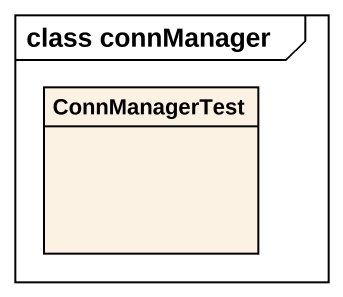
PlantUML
@startuml
mainframe class connManager
hide circle
hide empty members
class ConnManagerTest
@enduml
